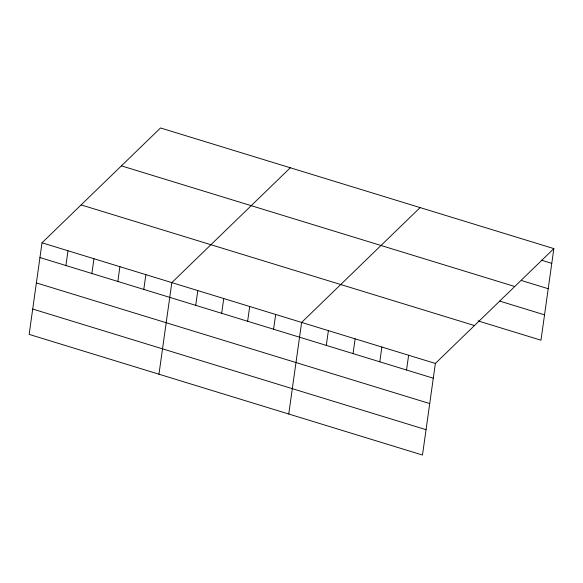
<?xml version="1.0" encoding="UTF-8"?>
<svg xmlns="http://www.w3.org/2000/svg" width="583" height="583" viewBox="0 0 583 583"><rect width="100%" height="100%" fill="white"/><g stroke="black" fill="none" stroke-linecap="round" stroke-linejoin="round"><path stroke-width="0.87" d="M42.02 242.798L29.15 334.387L422.486 455.039L435.363 363.449L553.85 248.613L160.514 127.961L42.02 242.798L435.363 363.449M65.908 265.527L67.985 250.763M91.866 273.485L93.943 258.728M117.832 281.451L119.901 266.686M143.79 289.416L145.867 274.651M158.955 374.206L171.825 282.617L290.312 167.773M195.713 305.339L197.783 290.574M221.671 313.304L223.748 298.54M247.629 321.262L249.706 306.505M273.587 329.227L275.664 314.463M288.753 414.017L301.622 322.428L420.117 207.584M326.298 345.398L328.375 330.634M353.043 353.597L355.12 338.84M379.795 361.803L381.865 347.045M406.54 370.008L408.617 355.244M553.85 248.613L540.98 340.202L477.994 320.883M541.425 260.193L551.773 263.37M521.464 280.518L548.209 288.723M121.41 165.856L514.745 286.508M499.675 301.083L544.544 314.849M81.124 204.903L474.46 325.554M39.95 257.562L433.286 378.214M36.386 282.915L429.722 403.567M32.714 309.034L426.049 429.686"/></g></svg>
